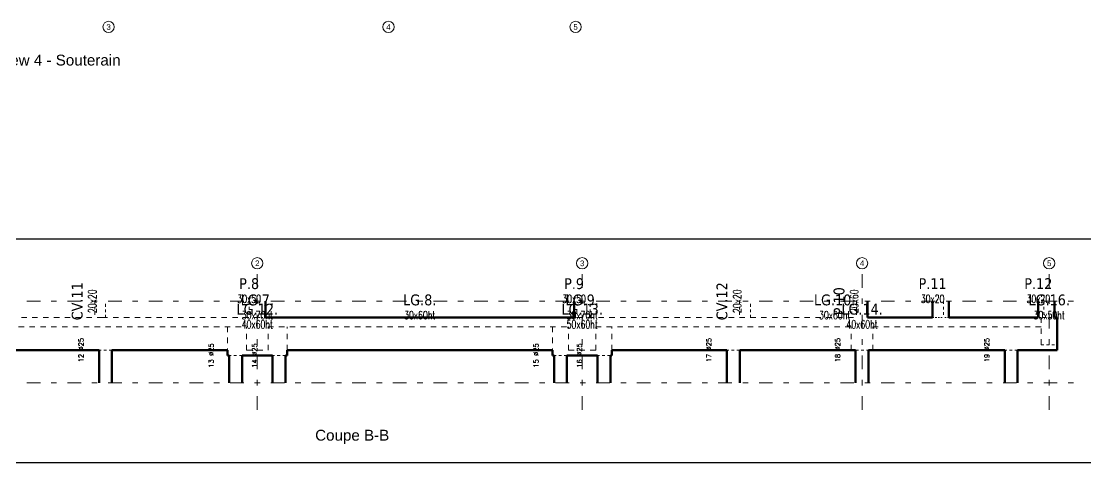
# Model space of a CAD drawing. Header units: centimetres. Extents: x -4069 to 1403, y -6242 to 452.
# Drawn here: x -2386 to -423, y -2002 to -1188 of the extents above; entities that cross this region are included whole.
import ezdxf
from ezdxf.enums import TextEntityAlignment as Align

# ---------------------------------------------------------------- set-up
doc = ezdxf.new("R2010")
doc.units = ezdxf.units.CM
doc.header["$LTSCALE"] = 100
doc.linetypes.add('GrDotted', pattern=[0.4, 0.1, -0.1, 0.1, -0.1])
doc.linetypes.add('GrFeatureAxis', pattern=[0.85, 0.25, -0.2, 0.1, -0.2, 0.1])
for name, color, linetype in [('farges. Bottom view 4 - Souterain', 7, 'Continuous'), ('farges. Coupe B-B', 7, 'Continuous'), ('K_ENT_M_farges_Bottom view 4 - Souterain Coupe A-A Coupe B-B Coupe C-C Coupe D-D Coupe E-E Coupe F-F Coupe G-G Coupe H-H Coupe K-K', 7, 'Continuous'), ('K_SYM_M_farges_Bottom view 4 - Souterain Coupe A-A Coupe B-B Coupe C-C Coupe D-D Coupe E-E Coupe F-F Coupe G-G Coupe H-H Coupe K-K', 7, 'Continuous'), ('STR_TXT', 102, 'Continuous')]:
    doc.layers.add(name, color=color, linetype=linetype)
doc.styles.add('EPAIS', font='TAHOMA.TTF')
doc.styles.add('FIN', font='romans.shx')
doc.styles.add('GrGrid', font='ARIAL.TTF', dxfattribs={"height": 17})
doc.styles.add('GrTitleDrawing', font='swissli.ttf', dxfattribs={"height": 20})

# ---------------------------------------------------------------- blocks, each defined once
blk = doc.blocks.new('label')
at = {"layer": 'STR_TXT', "style": 'EPAIS'}
blk.add_attdef('NAME', text='', height=20, dxfattribs=at).set_placement((0, 0), align=Align.MIDDLE_CENTER)
at = {"layer": 'STR_TXT', "style": 'FIN', "width": 0.7}
blk.add_attdef('DIMS', text='', height=15, dxfattribs=at).set_placement((0, -40), align=Align.BOTTOM_CENTER)

msp = doc.modelspace()

# ---------------------------------------------------------------- linework, layer by layer
at = {"layer": 'farges. Bottom view 4 - Souterain', "color": 6, "linetype": 'Continuous', "lineweight": 18}
for centre in [(-2224.9, -1198.9), (-1708.9, -1198.9), (-1363.9, -1198.9)]:
    msp.add_ellipse(centre, major_axis=(-7.37, 7.37), ratio=1, start_param=3.926991, end_param=10.210176, dxfattribs=at)
at = {"layer": 'farges. Coupe B-B', "color": 251, "linetype": 'GrFeatureAxis', "lineweight": 18}
for p, q in [((-1950.8, -1904.3), (-1950.8, -1654.3)), ((-1351.8, -1904.3), (-1351.8, -1654.3)), ((-835.8, -1904.3), (-835.8, -1654.3)), ((-490.8, -1904.3), (-490.8, -1654.3))]:
    msp.add_line(p, q, dxfattribs=at)
at = {"layer": 'farges. Coupe B-B', "color": 9, "linetype": 'GrFeatureAxis', "lineweight": 20}
for p, q in [((-3125.8, -1704.3), (-425.8, -1704.3)), ((-3125.8, -1854.3), (-425.8, -1854.3))]:
    msp.add_line(p, q, dxfattribs=at)
at = {"layer": 'farges. Coupe B-B', "color": 6, "linetype": 'GrDotted', "lineweight": 20, "ltscale": 0.5}
for p, q in [((-2250.5, -1704.3), (-2250.5, -1734.3)), ((-2230.5, -1734.3), (-2230.5, -1704.3)), ((-1965.8, -1704.3), (-1965.8, -1734.3)), ((-1336.8, -1734.3), (-1336.8, -1704.3)), ((-1061.7, -1704.3), (-1061.7, -1734.3)), ((-1041.7, -1734.3), (-1041.7, -1704.3)), ((-845.8, -1704.3), (-845.8, -1734.3))]:
    msp.add_line(p, q, dxfattribs=at)
at = {"layer": 'farges. Coupe B-B', "color": 6, "linetype": 'Continuous', "lineweight": 60}
for p, q in [((-1935.8, -1734.3), (-1935.8, -1704.3)), ((-1366.8, -1704.3), (-1366.8, -1734.3)), ((-825.8, -1734.3), (-825.8, -1704.3)), ((-705.7, -1704.3), (-705.7, -1734.3)), ((-675.7, -1734.3), (-675.7, -1704.3)), ((-510.8, -1704.3), (-510.8, -1734.3)), ((-480.8, -1734.3), (-480.8, -1704.3)), ((-2242.6, -1794.3), (-2242.6, -1854.3)), ((-2218.9, -1854.3), (-2218.9, -1794.3)), ((-2002.6, -1804.3), (-2002.6, -1854.3)), ((-1978.9, -1854.3), (-1978.9, -1804.3)), ((-1922.6, -1804.3), (-1922.6, -1854.3)), ((-1898.9, -1854.3), (-1898.9, -1804.3)), ((-1403.6, -1804.3), (-1403.6, -1854.3)), ((-1379.9, -1854.3), (-1379.9, -1804.3)), ((-1323.6, -1804.3), (-1323.6, -1854.3)), ((-1299.9, -1854.3), (-1299.9, -1804.3)), ((-1085.1, -1794.3), (-1085.1, -1854.3)), ((-1061.4, -1854.3), (-1061.4, -1794.3)), ((-847.6, -1794.3), (-847.6, -1854.3)), ((-823.9, -1854.3), (-823.9, -1794.3)), ((-572.6, -1794.3), (-572.6, -1854.3)), ((-548.9, -1854.3), (-548.9, -1794.3))]:
    msp.add_line(p, q, dxfattribs=at)
at = {"layer": 'farges. Coupe B-B', "color": 9, "linetype": 'GrDotted', "lineweight": 15, "ltscale": 0.5}
for p, q in [((-685.7, -1704.3), (-685.7, -1734.3)), ((-500.8, -1704.3), (-500.8, -1734.3)), ((-505.8, -1784.3), (-475.8, -1784.3)), ((-2218.9, -1794.3), (-2242.6, -1794.3)), ((-1978.9, -1804.3), (-2002.6, -1804.3)), ((-1898.9, -1804.3), (-1922.6, -1804.3)), ((-1379.9, -1804.3), (-1403.6, -1804.3)), ((-1299.9, -1804.3), (-1323.6, -1804.3)), ((-1061.4, -1794.3), (-1085.1, -1794.3)), ((-847.6, -1794.3), (-823.9, -1794.3)), ((-548.9, -1794.3), (-572.6, -1794.3))]:
    msp.add_line(p, q, dxfattribs=at)
at = {"layer": 'farges. Coupe B-B', "color": 5, "linetype": 'GrDotted', "lineweight": 20}
for p, q in [((-2465.8, -1734.3), (-2236.7, -1734.3)), ((-2236.7, -1734.3), (-1950.8, -1734.3)), ((-1361.8, -1734.3), (-845.8, -1734.3))]:
    msp.add_line(p, q, dxfattribs=at)
at = {"layer": 'farges. Coupe B-B', "color": 9, "linetype": 'GrDotted', "lineweight": 15, "ltscale": 0.25}
for p, q in [((-1935.8, -1734.3), (-1950.8, -1734.3)), ((-675.7, -1734.3), (-685.7, -1734.3)), ((-500.8, -1734.3), (-510.8, -1734.3))]:
    msp.add_line(p, q, dxfattribs=at)
at = {"layer": 'farges. Coupe B-B', "color": 102, "linetype": 'Continuous', "lineweight": 60}
for p, q in [((-1895.9, -1734.3), (-1935.8, -1734.3)), ((-1406.8, -1734.3), (-1895.9, -1734.3)), ((-1366.8, -1734.3), (-1406.8, -1734.3)), ((-705.7, -1734.3), (-825.8, -1734.3)), ((-510.8, -1734.3), (-675.7, -1734.3)), ((-475.8, -1734.3), (-480.8, -1734.3)), ((-475.8, -1794.3), (-475.8, -1734.3)), ((-2743.9, -1794.3), (-2242.6, -1794.3)), ((-2218.9, -1794.3), (-2005.8, -1794.3)), ((-2005.8, -1794.3), (-2005.8, -1804.3)), ((-2005.8, -1804.3), (-2002.6, -1804.3)), ((-1978.9, -1804.3), (-1922.6, -1804.3)), ((-1898.9, -1804.3), (-1895.9, -1804.3)), ((-1895.9, -1804.3), (-1895.9, -1794.3)), ((-1895.9, -1794.3), (-1406.8, -1794.3)), ((-1406.8, -1794.3), (-1406.8, -1804.3)), ((-1406.8, -1804.3), (-1403.6, -1804.3)), ((-1379.9, -1804.3), (-1323.6, -1804.3)), ((-1299.9, -1804.3), (-1296.9, -1804.3)), ((-1296.9, -1804.3), (-1296.9, -1794.3)), ((-1296.9, -1794.3), (-1085.1, -1794.3)), ((-1061.4, -1794.3), (-847.6, -1794.3)), ((-823.9, -1794.3), (-572.6, -1794.3)), ((-548.9, -1794.3), (-475.8, -1794.3))]:
    msp.add_line(p, q, dxfattribs=at)
at = {"layer": 'farges. Coupe B-B', "color": 9, "linetype": 'GrDotted', "lineweight": 15, "ltscale": 0.125}
msp.add_line((-1366.8, -1734.3), (-1361.8, -1734.3), dxfattribs=at)
at = {"layer": 'farges. Coupe B-B', "color": 9, "linetype": 'GrDotted', "lineweight": 20, "ltscale": 0.25}
msp.add_line((-705.7, -1734.3), (-685.7, -1734.3), dxfattribs=at)
at = {"layer": 'farges. Coupe B-B', "color": 9, "linetype": 'GrDotted', "lineweight": 15}
for p, q in [((-505.8, -1784.3), (-505.8, -1734.3)), ((-2450.8, -1751.3), (-1970.8, -1751.3)), ((-2005.8, -1751.3), (-2005.8, -1794.3)), ((-1970.8, -1794.3), (-1970.8, -1751.3)), ((-1930.8, -1794.3), (-1930.8, -1751.3)), ((-1930.8, -1751.3), (-1376.8, -1751.3)), ((-1895.9, -1794.3), (-1895.9, -1751.3)), ((-1406.8, -1751.3), (-1406.8, -1794.3)), ((-1376.8, -1794.3), (-1376.8, -1751.3)), ((-1326.8, -1794.3), (-1326.8, -1751.3)), ((-1326.8, -1751.3), (-855.8, -1751.3)), ((-1296.9, -1794.3), (-1296.9, -1751.3)), ((-855.8, -1794.3), (-855.8, -1751.3)), ((-815.8, -1794.3), (-815.8, -1751.3)), ((-815.8, -1751.3), (-505.8, -1751.3)), ((-1970.8, -1794.3), (-1930.8, -1794.3)), ((-1376.8, -1794.3), (-1326.8, -1794.3))]:
    msp.add_line(p, q, dxfattribs=at)
at = {"layer": 'farges. Coupe B-B', "color": 9, "linetype": 'GrDotted', "lineweight": 20, "ltscale": 0.5}
msp.add_line((-500.8, -1734.3), (-480.8, -1734.3), dxfattribs=at)
at = {"layer": 'farges. Coupe B-B', "color": 6, "linetype": 'Continuous', "lineweight": 20}
for p, q in [((-2243.3, -1794.3), (-2243.3, -1854.3)), ((-2218.4, -1854.3), (-2218.4, -1794.3)), ((-2003.3, -1804.3), (-2003.3, -1854.3)), ((-1978.4, -1854.3), (-1978.4, -1804.3)), ((-1923.3, -1804.3), (-1923.3, -1854.3)), ((-1898.4, -1854.3), (-1898.4, -1804.3)), ((-1404.3, -1804.3), (-1404.3, -1854.3)), ((-1379.4, -1854.3), (-1379.4, -1804.3)), ((-1324.3, -1804.3), (-1324.3, -1854.3)), ((-1299.4, -1854.3), (-1299.4, -1804.3)), ((-1085.8, -1794.3), (-1085.8, -1854.3)), ((-1060.9, -1854.3), (-1060.9, -1794.3)), ((-848.3, -1794.3), (-848.3, -1854.3)), ((-823.4, -1854.3), (-823.4, -1794.3)), ((-573.3, -1794.3), (-573.3, -1854.3)), ((-548.4, -1854.3), (-548.4, -1794.3))]:
    msp.add_line(p, q, dxfattribs=at)
at = {"layer": 'farges. Coupe B-B', "color": 6, "linetype": 'Continuous', "lineweight": 18}
for centre in [(-1950.8, -1634.3), (-1351.8, -1634.3), (-835.8, -1634.3), (-490.8, -1634.3)]:
    msp.add_ellipse(centre, major_axis=(-7.37, 7.37), ratio=1, start_param=3.926991, end_param=10.210176, dxfattribs=at)
at = {"layer": 'K_ENT_M_farges_Bottom view 4 - Souterain Coupe A-A Coupe B-B Coupe C-C Coupe D-D Coupe E-E Coupe F-F Coupe G-G Coupe H-H Coupe K-K', "color": 7, "linetype": 'Continuous', "lineweight": -3}
msp.add_lwpolyline([(-3395.8, -1589.5), (-155.8, -1589.5), (-155.8, -2001.8), (-3395.8, -2001.8), (-3395.8, -1589.5)], dxfattribs=at)

# ---------------------------------------------------------------- block references
at = {"layer": 'STR_TXT'}
for p, values in [((-1965.8, -1671.8), {'NAME': 'P.8', 'DIMS': '30x50'}), ((-1366.8, -1671.8), {'NAME': 'P.9', 'DIMS': '30x50'}), ((-705.7, -1671.8), {'NAME': 'P.11', 'DIMS': '30x20'}), ((-510.8, -1671.8), {'NAME': 'P.12', 'DIMS': '30x20'}), ((-1950.8, -1701.8), {'NAME': 'LG.7.', 'DIMS': '30x70ht'}), ((-1651.3, -1701.8), {'NAME': 'LG.8.', 'DIMS': '30x60ht'}), ((-1351.8, -1701.8), {'NAME': 'LG.9.', 'DIMS': '30x70ht'}), ((-886.3, -1701.8), {'NAME': 'LG.10.', 'DIMS': '30x60ht'}), ((-490.8, -1701.8), {'NAME': 'LG.16.', 'DIMS': '30x50ht'}), ((-1950.8, -1718.8), {'NAME': 'LG.12.', 'DIMS': '40x60ht'}), ((-1351.8, -1718.8), {'NAME': 'LG.13.', 'DIMS': '50x60ht'}), ((-835.8, -1718.8), {'NAME': 'LG.14.', 'DIMS': '40x60ht'})]:
    msp.add_blockref('label', p, dxfattribs=at).add_auto_attribs(values)
at = {"layer": 'STR_TXT', "rotation": 90}
for p, values in [((-2283, -1704.3), {'NAME': 'CV.11', 'DIMS': '20x20'}), ((-1094.2, -1704.3), {'NAME': 'CV.12', 'DIMS': '20x20'}), ((-878.3, -1704.3), {'NAME': 'P.10', 'DIMS': '20x60'})]:
    msp.add_blockref('label', p, dxfattribs=at).add_auto_attribs(values)

# ---------------------------------------------------------------- texts
at = {"layer": 'farges. Bottom view 4 - Souterain', "color": 5, "linetype": 'Continuous', "lineweight": -3, "style": 'GrGrid'}
for s, p in [('3', (-2229, -1204.2)), ('4', (-1713, -1204.1)), ('5', (-1368, -1204.1))]:
    msp.add_text(s, height=10.4, dxfattribs=at).set_placement(p)
at = {"layer": 'farges. Bottom view 4 - Souterain', "color": 7, "linetype": 'Continuous', "lineweight": -3, "insert": (-2362.8, -1249.9), "char_height": 20, "attachment_point": 2, "style": 'GrTitleDrawing'}
msp.add_mtext('Bottom view 4 - Souterain', dxfattribs=at)
at = {"layer": 'farges. Coupe B-B', "color": 5, "linetype": 'Continuous', "lineweight": -3, "style": 'GrGrid'}
for s, p in [('2', (-1954.8, -1639.5)), ('3', (-1355.8, -1639.6)), ('4', (-839.8, -1639.5)), ('5', (-494.8, -1639.5))]:
    msp.add_text(s, height=10.4, dxfattribs=at).set_placement(p)
at = {"layer": 'farges. Coupe B-B', "color": 7, "linetype": 'Continuous', "lineweight": -3, "insert": (-1775.8, -1941.1), "char_height": 20, "attachment_point": 2, "style": 'GrTitleDrawing'}
msp.add_mtext('Coupe B-B', dxfattribs=at)
at = {"layer": 'K_SYM_M_farges_Bottom view 4 - Souterain Coupe A-A Coupe B-B Coupe C-C Coupe D-D Coupe E-E Coupe F-F Coupe G-G Coupe H-H Coupe K-K', "color": 7, "linetype": 'Continuous', "lineweight": -3, "char_height": 9, "attachment_point": 5, "rotation": 90}
for s, insert in [('{\\Fsimplex.shx|c0|c0;12 %%c25}', (-2275.8, -1794.3)), ('{\\Fsimplex.shx|c0|c0;13 %%c25}', (-2035.8, -1804.3)), ('{\\Fsimplex.shx|c0|c0;14 %%c25}', (-1955.8, -1804.3)), ('{\\Fsimplex.shx|c0|c0;15 %%c25}', (-1436.8, -1804.3)), ('{\\Fsimplex.shx|c0|c0;16 %%c25}', (-1356.8, -1804.3)), ('{\\Fsimplex.shx|c0|c0;17 %%c25}', (-1118.3, -1794.3)), ('{\\Fsimplex.shx|c0|c0;18 %%c25}', (-880.8, -1794.3)), ('{\\Fsimplex.shx|c0|c0;19 %%c25}', (-605.8, -1794.3))]:
    msp.add_mtext(s, dxfattribs=dict(at, insert=insert))

doc.saveas('drawing.dxf')
